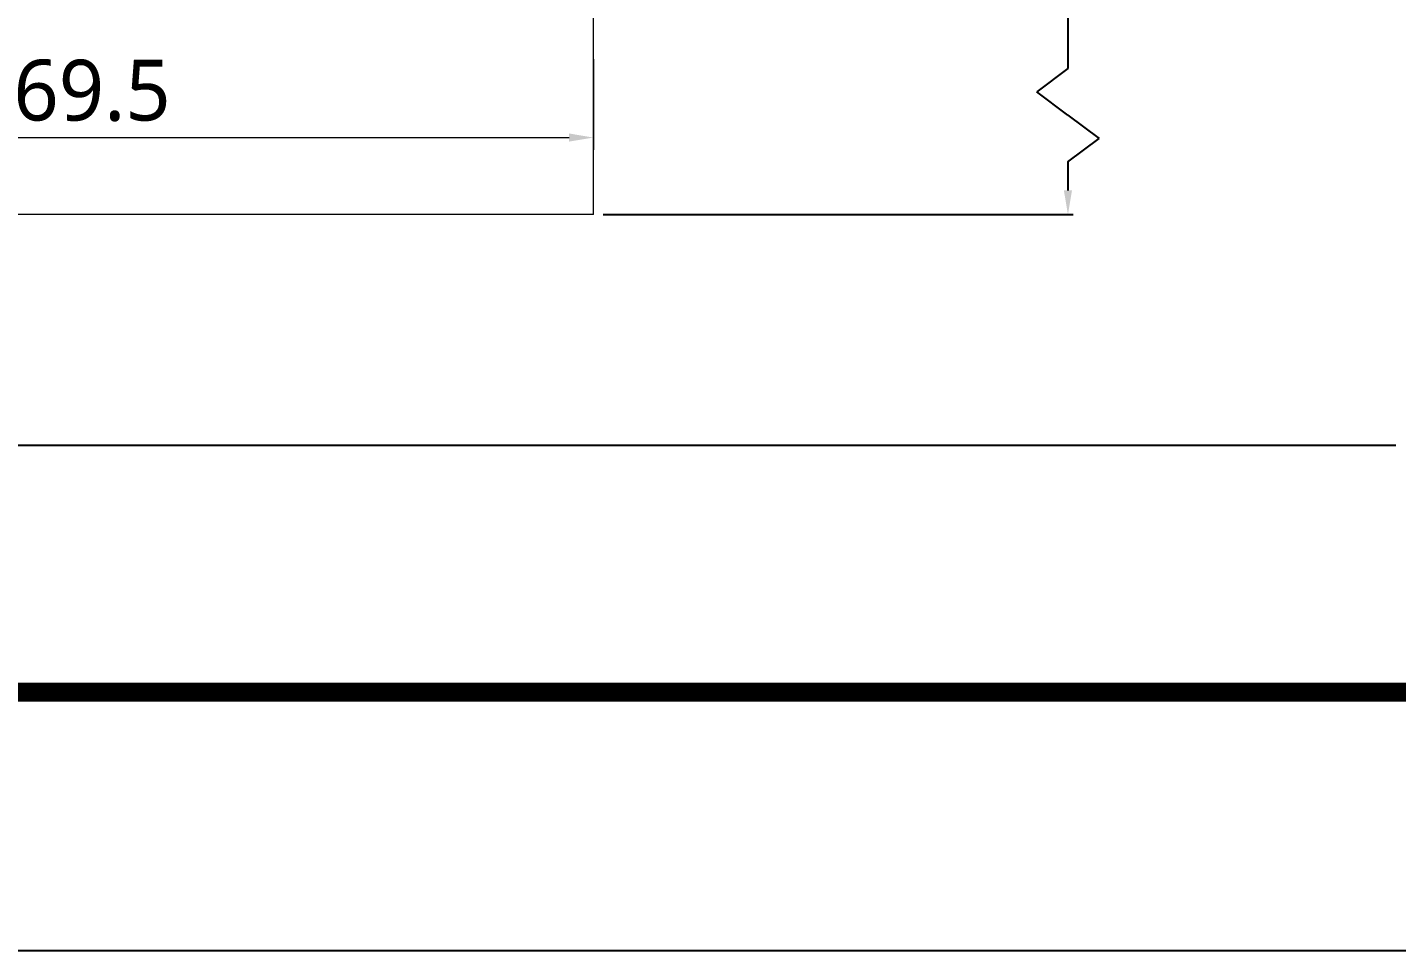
# Model space of a CAD drawing. Extents: x 0 to 1354, y 3495 to 4487.
# Drawn here: x 887.2 to 1112.2, y 3494.8 to 3646.6 of the extents above; entities that cross this region are included whole.
import ezdxf

# ---------------------------------------------------------------- set-up
doc = ezdxf.new("R2010")
doc.units = 0
doc.header["$LTSCALE"] = 30
doc.header["$MEASUREMENT"] = 0
doc.header["$PDMODE"] = 3
doc.header["$PDSIZE"] = -10
doc.layers.get('0').update_dxf_attribs({"linetype": 'CONTINUOUS'})
doc.layers.get('DEFPOINTS').update_dxf_attribs({"linetype": 'CONTINUOUS'})
doc.layers.add('치수선', color=7, linetype='CONTINUOUS', lineweight=20)
doc.styles.add('Daelim Dimension', font='NanumGothic.ttf')
doc.dimstyles.new('DEFAULT', dxfattribs={"dimscale": 2, "dimtxt": 2, "dimasz": 2, "dimexe": 0, "dimexo": 2, "dimgap": 1, "dimtad": 1, "dimdec": 1, "dimzin": 9, "dimdsep": 46, "dimtxsty": 'Daelim Dimension', "dimcen": 0.5, "dimclrd": 252, "dimclre": 252, "dimclrt": 3, "dimadec": 1, "dimazin": 0, "dimtfac": 1, "dimtdec": 1, "dimtix": 1, "dimtmove": 0, "dimatfit": 3, "dimfxl": 0, "dimtolj": 1, "dimtzin": 1, "dimlwd": 9, "dimlwe": 9, "dimarcsym": 0})

# ---------------------------------------------------------------- blocks, each defined once
blk = doc.blocks.new('*D5')
at = {"color": 5, "lineweight": 9, "ltscale": 0.5}
for p, q in [((913.04, 3892.09), (744.79, 3892.09)), ((746.79, 3888.09), (746.79, 3619.83)), ((758.19, 3615.83), (744.79, 3615.83))]:
    blk.add_line(p, q, dxfattribs=at)
at = {"color": 5, "ltscale": 0.5}
for points in [[(746.12, 3888.09), (747.45, 3888.09), (746.79, 3892.09)], [(746.12, 3619.83), (747.45, 3619.83), (746.79, 3615.83)]]:
    blk.add_solid(points, dxfattribs=at)
at = {"layer": 'DEFPOINTS', "color": 0, "ltscale": 0.5}
for p in [(917.04, 3892.09, 0), (746.79, 3615.83), (762.19, 3615.83)]:
    blk.add_point(p, dxfattribs=at)
at = {"color": 7, "ltscale": 0.5, "insert": (739.34, 3753.96), "char_height": 10, "attachment_point": 5, "rotation": 90, "style": 'Daelim Dimension'}
blk.add_mtext('\\A1;1650', dxfattribs=at)
blk = doc.blocks.new('*D44')
at = {"color": 5, "lineweight": 9, "ltscale": 0.5}
for p, q in [((808.05, 3745.3), (808.05, 3626.5)), ((980.24, 3641.4), (980.24, 3626.5)), ((812.05, 3628.5), (976.24, 3628.5))]:
    blk.add_line(p, q, dxfattribs=at)
at = {"color": 5, "ltscale": 0.5}
for points in [[(812.05, 3629.17), (812.05, 3627.83), (808.05, 3628.5)], [(976.24, 3629.17), (976.24, 3627.83), (980.24, 3628.5)]]:
    blk.add_solid(points, dxfattribs=at)
at = {"layer": 'DEFPOINTS', "color": 0, "ltscale": 0.5}
for p in [(808.05, 3749.3), (980.24, 3645.4), (980.24, 3628.5)]:
    blk.add_point(p, dxfattribs=at)
at = {"color": 7, "ltscale": 0.5, "insert": (894.15, 3636.2), "char_height": 10, "attachment_point": 5, "style": 'Daelim Dimension'}
blk.add_mtext('\\A1;169.5', dxfattribs=at)

msp = doc.modelspace()

# ---------------------------------------------------------------- linework, layer by layer
at = {"color": 5, "ltscale": 0.5}
for p, q in [((1058.21, 3782.36), (1058.21, 3639.84)), ((1058.21, 3639.84), (1053.1, 3636)), ((1058.21, 3632.17), (1053.1, 3636)), ((1058.21, 3632.17), (1063.32, 3628.33)), ((1058.21, 3624.49), (1063.32, 3628.33)), ((1058.21, 3624.49), (1058.21, 3619.82)), ((981.83, 3615.83), (1059.08, 3615.83))]:
    msp.add_line(p, q, dxfattribs=at)
at = {"color": 5}
msp.add_line((21.77, 3577.94), (1112.08, 3577.94), dxfattribs=at)
at = {"ltscale": 0.5}
msp.add_lwpolyline([(0, 3494.81), (1354.08, 3494.81), (1354.08, 4486.97), (0, 4486.97)], close=True, dxfattribs=at)
at = {"color": 5, "linetype": 'ByBlock', "lineweight": 200, "const_width": 3.12}
msp.add_lwpolyline([(21.77, 3537.29), (1332.17, 3537.29), (1332.17, 4463.93), (21.77, 4463.93)], close=True, dxfattribs=at)
at = {"color": 5, "ltscale": 0.5}
msp.add_solid([(1057.54, 3619.82), (1058.88, 3619.82), (1058.21, 3615.82)], dxfattribs=at)
at = {"layer": '치수선'}
for q in [(980.24, 4181.85), (123.37, 3615.83)]:
    msp.add_line((980.24, 3615.83), q, dxfattribs=at)

# ---------------------------------------------------------------- dimensions: what is measured, and where the dimension line sits
at = {"color": 5, "ltscale": 0.5}
dim = msp.add_linear_dim(base=(746.79, 3615.83), p1=(917.04, 3892.09, 0), p2=(762.19, 3615.83), angle=90, text='1650', dimstyle='DEFAULT', override={"dimtxt": 5, "dimexe": 1, "dimclrd": 5, "dimclre": 5, "dimclrt": 7}, dxfattribs=at)
dim.commit()
dim.dimension.update_dxf_attribs({"geometry": '*D5', "text_midpoint": (739.34, 3753.96)})
dim = msp.add_linear_dim(base=(980.24, 3628.5), p1=(808.05, 3749.3), p2=(980.24, 3645.4), text='169.5', dimstyle='DEFAULT', override={"dimtxt": 5, "dimexe": 1, "dimdec": 0, "dimclrd": 5, "dimclre": 5, "dimclrt": 7}, dxfattribs=at)
dim.commit()
dim.dimension.update_dxf_attribs({"geometry": '*D44', "text_midpoint": (894.15, 3636.2)})

doc.saveas('drawing.dxf')
